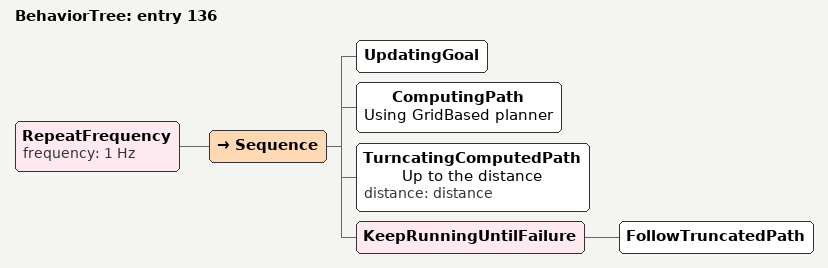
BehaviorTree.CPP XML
<?xml version="1.0" encoding="UTF-8"?>
<root BTCPP_format="4">
  <BehaviorTree ID="entry 136">
    <RepeatFrequency frequency="1 Hz">
      <Sequence>
        <UpdatingGoal/>
        <ComputingPath name="Using GridBased planner"/>
        <TurncatingComputedPath name="Up to the distance"
                                distance="distance"/>
        <KeepRunningUntilFailure>
          <FollowTruncatedPath/>
        </KeepRunningUntilFailure>
      </Sequence>
    </RepeatFrequency>
  </BehaviorTree>

</root>
